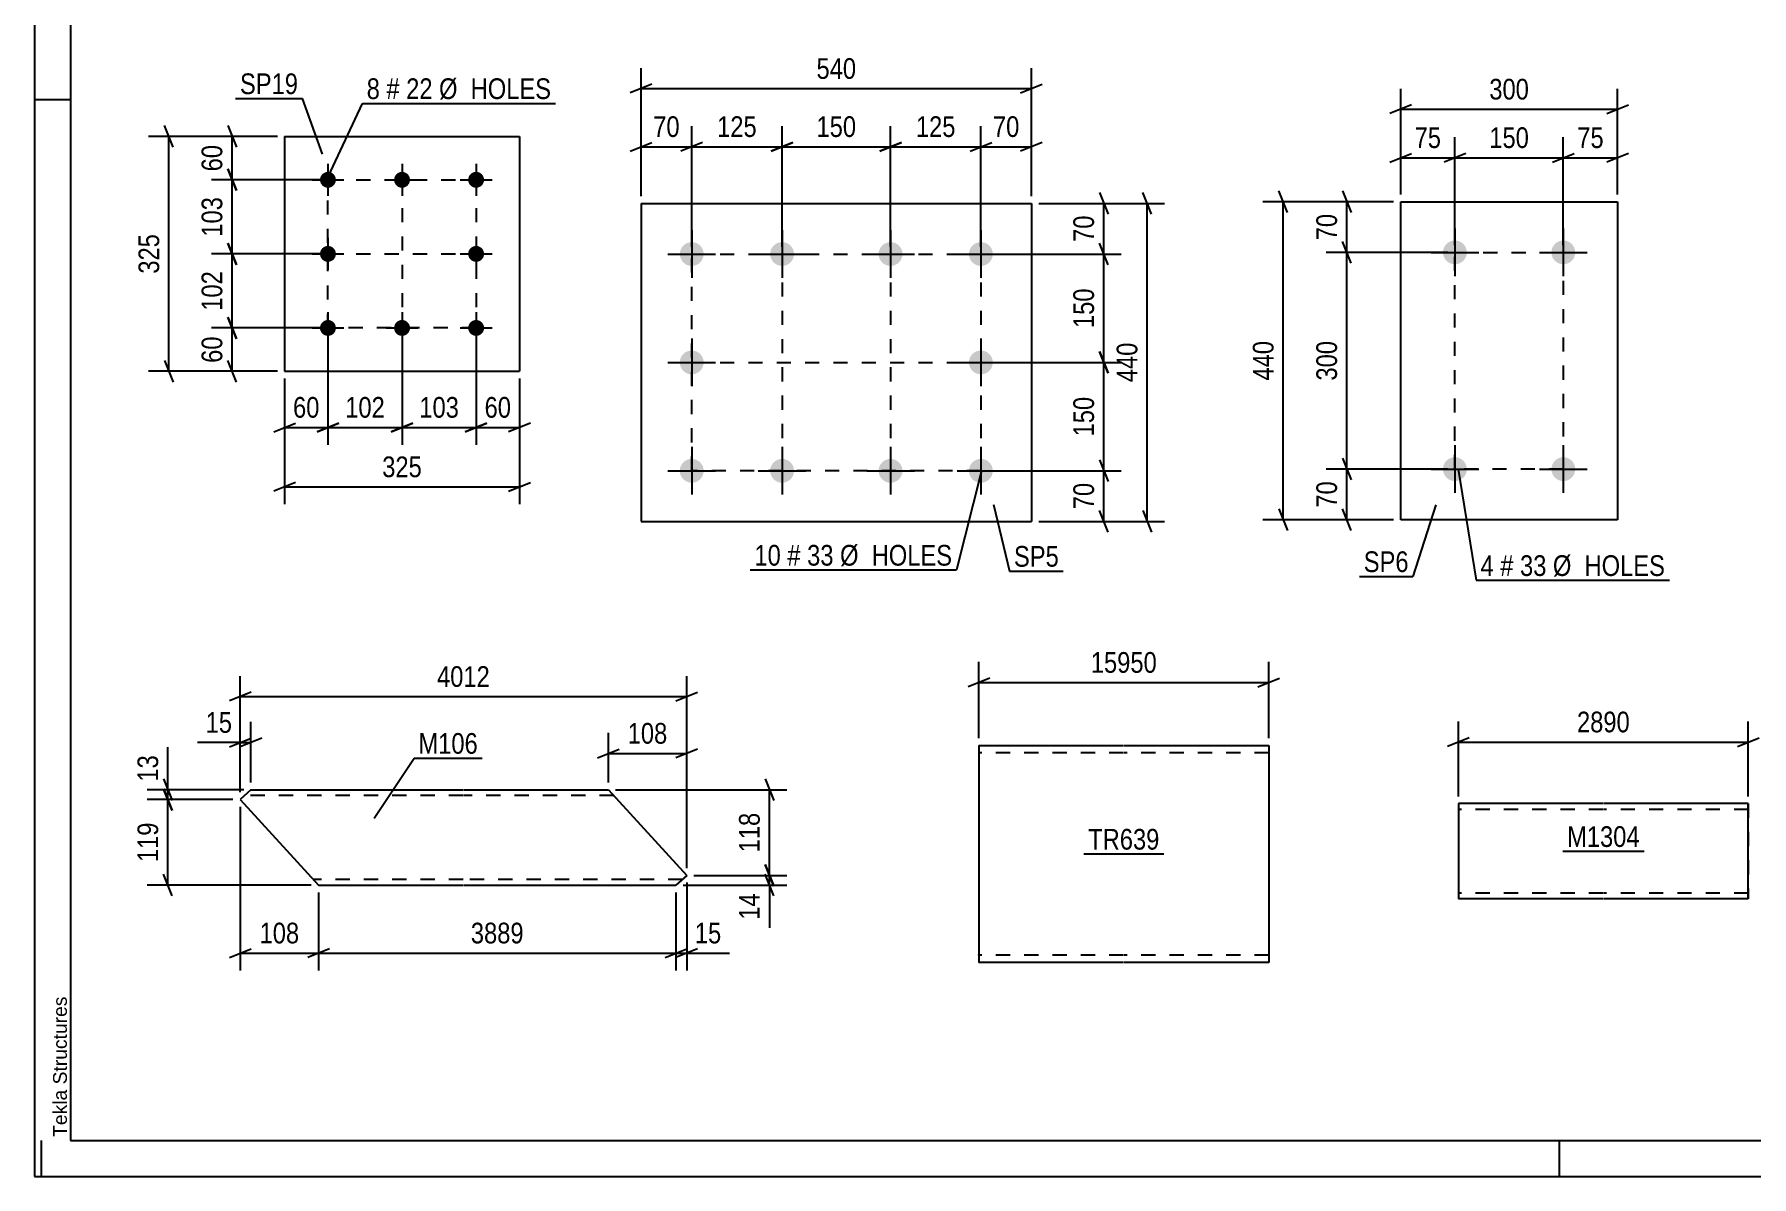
# Model space of a CAD drawing. Header units: millimetres. Extents: x 0 to 841, y 0 to 594.
# Drawn here: x 0 to 237.6, y 0 to 158.1 of the extents above; entities that cross this region are included whole.
import ezdxf

# ---------------------------------------------------------------- set-up
doc = ezdxf.new("R2010")
doc.units = ezdxf.units.MM
doc.linetypes.add('DXK_LINE_DOT2', pattern=[3.9198, 1.9599, -1.9599])
doc.styles.add('Arial', font='ARIAL.TTF', dxfattribs={"height": 0.2})
doc.styles.add('Arial Narrow', font='ARIALN.TTF', dxfattribs={"height": 0.2})

# ---------------------------------------------------------------- blocks, each defined once
blk = doc.blocks.new('Unknown-761549663-1133')
at = {"color": 5, "linetype": 'Continuous'}
for p, q in [((0, 594), (0, 0)), ((5, 589), (5, 5)), ((5, 149), (0, 149)), ((1, 0), (1, 5)), ((5, 5), (836, 5)), ((211, 0), (211, 5)), ((0, 0), (841, 0))]:
    blk.add_line(p, q, dxfattribs=at)
at = {"color": 174, "linetype": 'Continuous', "style": 'Arial'}
blk.add_text('Tekla Structures', height=1.9102, rotation=90, dxfattribs=at).set_placement((4.5, 5.5))
blk = doc.blocks.new('Part-761549663-10653 - 10652')
at = {"color": 2, "linetype": 'Continuous'}
for p, q in [((29.96, 53.54), (28.48, 52.19)), ((29.96, 53.54), (59.32, 53.54)), ((59.42, 53.54), (79.42, 53.54)), ((79.42, 53.54), (90.25, 41.69)), ((28.48, 52.19), (39.32, 40.34)), ((90.25, 41.69), (88.77, 40.34)), ((39.32, 40.34), (59.32, 40.34)), ((59.42, 40.34), (88.77, 40.34))]:
    blk.add_line(p, q, dxfattribs=at)
at = {"color": 7, "linetype": 'DXK_LINE_DOT2'}
for p, q in [((59.32, 52.74), (29.08, 52.74)), ((80.15, 52.74), (59.42, 52.74)), ((59.32, 41.14), (38.58, 41.14)), ((89.65, 41.14), (59.42, 41.14))]:
    blk.add_line(p, q, dxfattribs=at)
blk = doc.blocks.new('Part-761549663-10666 - 10665')
at = {"color": 2, "linetype": 'Continuous'}
for p, q in [((197.02, 51.63), (197.02, 38.43)), ((217.02, 51.63), (197.02, 51.63)), ((237.12, 51.63), (217.12, 51.63)), ((237.12, 38.43), (237.12, 51.63)), ((217.02, 38.43), (197.02, 38.43)), ((237.12, 38.43), (217.12, 38.43))]:
    blk.add_line(p, q, dxfattribs=at)
at = {"color": 7, "linetype": 'DXK_LINE_DOT2'}
for p, q in [((217.02, 50.83), (197.02, 50.83)), ((237.12, 50.83), (217.12, 50.83)), ((237.12, 51.63), (237.12, 51.63)), ((237.12, 51.63), (237.12, 38.43)), ((217.02, 39.23), (197.02, 39.23)), ((197.02, 38.55), (197.02, 38.43)), ((237.12, 39.23), (217.12, 39.23)), ((237.12, 38.43), (237.12, 38.43))]:
    blk.add_line(p, q, dxfattribs=at)
blk = doc.blocks.new('Part-761549663-10715 - 10714')
at = {"color": 2, "linetype": 'Continuous'}
for p, q in [((34.62, 143.95), (34.62, 111.45)), ((34.62, 143.95), (67.12, 143.95)), ((67.12, 143.95), (67.12, 111.45)), ((34.62, 111.45), (67.12, 111.45))]:
    blk.add_line(p, q, dxfattribs=at)
blk = doc.blocks.new('Bolt-761549663-10716 - 10714')
at = {"linetype": 'Continuous'}
for points in [[(40.62, 139.05, -1), (40.62, 136.85, -1)], [(50.87, 139.05, -1), (50.87, 136.85, -1)], [(61.12, 139.05, -1), (61.12, 136.85, -1)], [(40.62, 128.8, -1), (40.62, 126.6, -1)], [(61.12, 128.8, -1), (61.12, 126.6, -1)], [(40.62, 118.55, -1), (40.62, 116.35, -1)], [(50.87, 118.55, -1), (50.87, 116.35, -1)], [(61.12, 118.55, -1), (61.12, 116.35, -1)]]:
    blk.add_hatch(color=1, dxfattribs=at).paths.add_polyline_path(points)
at = {"color": 1, "linetype": 'Continuous'}
for p, q in [((38.42, 137.95), (42.82, 137.95)), ((40.62, 140.15), (40.62, 135.75)), ((48.67, 137.95), (53.07, 137.95)), ((50.87, 140.15), (50.87, 135.75)), ((58.92, 137.95), (63.32, 137.95)), ((61.12, 140.15), (61.12, 135.75)), ((40.62, 129.9), (40.62, 125.5)), ((61.12, 129.9), (61.12, 125.5)), ((38.42, 127.7), (42.82, 127.7)), ((58.92, 127.7), (63.32, 127.7)), ((40.62, 119.65), (40.62, 115.25)), ((50.87, 119.65), (50.87, 115.25)), ((61.12, 119.65), (61.12, 115.25)), ((38.42, 117.45), (42.82, 117.45)), ((48.67, 117.45), (53.07, 117.45)), ((58.92, 117.45), (63.32, 117.45))]:
    blk.add_line(p, q, dxfattribs=at)
blk = doc.blocks.new('Part-761549663-10741 - 10740')
at = {"color": 2, "linetype": 'Continuous'}
for p, q in [((189.03, 90.91), (189.03, 134.91)), ((189.03, 134.91), (219.03, 134.91)), ((219.03, 134.91), (219.03, 90.91)), ((219.03, 90.91), (189.03, 90.91))]:
    blk.add_line(p, q, dxfattribs=at)
blk = doc.blocks.new('Bolt-761549663-10742 - 10740')
at = {"linetype": 'Continuous'}
for points in [[(196.53, 129.56, -1), (196.53, 126.26, -1)], [(211.53, 129.56, -1), (211.53, 126.26, -1)], [(196.53, 99.56, -1), (196.53, 96.26, -1)], [(211.53, 99.56, -1), (211.53, 96.26, -1)]]:
    blk.add_hatch(color=1, dxfattribs=at).paths.add_polyline_path(points)
at = {"color": 1, "linetype": 'Continuous'}
for p, q in [((196.53, 131.21), (196.53, 124.61)), ((211.53, 131.21), (211.53, 124.61)), ((193.23, 127.91), (199.83, 127.91)), ((208.23, 127.91), (214.83, 127.91)), ((196.53, 101.21), (196.53, 94.61)), ((211.53, 101.21), (211.53, 94.61)), ((193.23, 97.91), (199.83, 97.91)), ((208.23, 97.91), (214.83, 97.91))]:
    blk.add_line(p, q, dxfattribs=at)
blk = doc.blocks.new('Part-761549663-10750 - 10749')
at = {"color": 2, "linetype": 'Continuous'}
for p, q in [((83.95, 134.68), (83.95, 90.68)), ((83.95, 134.68), (137.95, 134.68)), ((137.95, 134.68), (137.95, 90.68)), ((83.95, 90.68), (137.95, 90.68))]:
    blk.add_line(p, q, dxfattribs=at)
blk = doc.blocks.new('Bolt-761549663-10751 - 10749')
at = {"linetype": 'Continuous'}
for points in [[(90.95, 129.33, -1), (90.95, 126.03, -1)], [(103.45, 129.33, -1), (103.45, 126.03, -1)], [(118.45, 129.33, -1), (118.45, 126.03, -1)], [(130.95, 129.33, -1), (130.95, 126.03, -1)], [(90.95, 114.33, -1), (90.95, 111.03, -1)], [(130.95, 114.33, -1), (130.95, 111.03, -1)], [(90.95, 99.33, -1), (90.95, 96.03, -1)], [(103.45, 99.33, -1), (103.45, 96.03, -1)], [(118.45, 99.33, -1), (118.45, 96.03, -1)], [(130.95, 99.33, -1), (130.95, 96.03, -1)]]:
    blk.add_hatch(color=1, dxfattribs=at).paths.add_polyline_path(points)
at = {"color": 1, "linetype": 'Continuous'}
for p, q in [((90.95, 130.98), (90.95, 124.38)), ((103.45, 130.98), (103.45, 124.38)), ((118.45, 130.98), (118.45, 124.38)), ((130.95, 130.98), (130.95, 124.38)), ((87.65, 127.68), (94.25, 127.68)), ((100.15, 127.68), (106.75, 127.68)), ((115.15, 127.68), (121.75, 127.68)), ((127.65, 127.68), (134.25, 127.68)), ((90.95, 115.98), (90.95, 109.38)), ((130.95, 115.98), (130.95, 109.38)), ((87.65, 112.68), (94.25, 112.68)), ((127.65, 112.68), (134.25, 112.68)), ((90.95, 100.98), (90.95, 94.38)), ((103.45, 100.98), (103.45, 94.38)), ((118.45, 100.98), (118.45, 94.38)), ((130.95, 100.98), (130.95, 94.38)), ((87.65, 97.68), (94.25, 97.68)), ((100.15, 97.68), (106.75, 97.68)), ((115.15, 97.68), (121.75, 97.68)), ((127.65, 97.68), (134.25, 97.68))]:
    blk.add_line(p, q, dxfattribs=at)
blk = doc.blocks.new('Part-761549663-10797 - 10796')
at = {"color": 2, "linetype": 'Continuous'}
for p, q in [((130.68, 59.66), (130.68, 29.66)), ((130.68, 59.66), (150.68, 59.66)), ((150.78, 59.66), (170.78, 59.66)), ((170.78, 59.66), (170.78, 29.66)), ((150.68, 29.66), (130.68, 29.66)), ((170.78, 29.66), (150.78, 29.66))]:
    blk.add_line(p, q, dxfattribs=at)
at = {"color": 7, "linetype": 'DXK_LINE_DOT2'}
for p, q in [((150.68, 58.66), (130.68, 58.66)), ((170.78, 58.66), (150.78, 58.66)), ((130.68, 30.66), (130.68, 30.74)), ((150.68, 30.66), (130.68, 30.66)), ((170.78, 30.66), (150.78, 30.66)), ((170.78, 30.66), (170.78, 30.74))]:
    blk.add_line(p, q, dxfattribs=at)
blk = doc.blocks.new('Rectangle-761549663-12352 - 10714')
at = {"color": 1, "linetype": 'DXK_LINE_DOT2'}
blk.add_lwpolyline([(40.62, 137.95), (61.12, 137.95), (61.12, 117.45), (40.62, 117.45), (40.62, 137.95)], close=True, dxfattribs=at)
blk = doc.blocks.new('Rectangle-761549663-12415 - 10740')
at = {"color": 1, "linetype": 'DXK_LINE_DOT2'}
blk.add_lwpolyline([(196.53, 127.91), (211.53, 127.91), (211.53, 97.91), (196.53, 97.91), (196.53, 127.91)], close=True, dxfattribs=at)
blk = doc.blocks.new('Rectangle-761549663-12380 - 10749')
at = {"color": 1, "linetype": 'DXK_LINE_DOT2'}
blk.add_lwpolyline([(90.95, 127.68), (130.95, 127.68), (130.95, 97.68), (90.95, 97.68), (90.95, 127.68)], close=True, dxfattribs=at)
blk = doc.blocks.new('Line-761549663-12362 - 10714')
at = {"color": 1, "linetype": 'DXK_LINE_DOT2'}
blk.add_line((50.87, 137.95), (50.87, 117.45), dxfattribs=at)
blk = doc.blocks.new('Line-761549663-12390 - 10749')
at = {"color": 1, "linetype": 'DXK_LINE_DOT2'}
blk.add_line((103.45, 127.68), (103.45, 97.68), dxfattribs=at)
blk = doc.blocks.new('Line-761549663-12369 - 10714')
at = {"color": 1, "linetype": 'DXK_LINE_DOT2'}
blk.add_line((40.62, 127.7), (61.12, 127.7), dxfattribs=at)
blk = doc.blocks.new('Line-761549663-12397 - 10749')
at = {"color": 1, "linetype": 'DXK_LINE_DOT2'}
blk.add_line((118.45, 127.68), (118.45, 97.68), dxfattribs=at)
blk = doc.blocks.new('Line-761549663-12404 - 10749')
at = {"color": 1, "linetype": 'DXK_LINE_DOT2'}
blk.add_line((90.95, 112.68), (130.95, 112.68), dxfattribs=at)
blk = doc.blocks.new('StraightDimension-761549663-12459 - 10652')
at = {"color": 7, "linetype": 'Continuous'}
for p, q in [((101.1, 55.04), (102.3, 52.04)), ((80.42, 53.54), (104.1, 53.54)), ((101.7, 41.69), (101.7, 53.54)), ((102.3, 40.19), (101.1, 43.19)), ((91.25, 41.69), (104.1, 41.69))]:
    blk.add_line(p, q, dxfattribs=at)
at = {"color": 0}
blk.add_wipeout([(100.95, 50.96), (96.75, 50.96), (96.75, 44.28), (100.95, 44.28)], dxfattribs=at)
at = {"color": 3, "style": 'Arial Narrow'}
blk.add_text('118', height=2.863, rotation=90.0002, dxfattribs=at).set_placement((100.35, 44.88))
blk = doc.blocks.new('StraightDimension-761549663-12427 - 10652')
at = {"color": 7, "linetype": 'Continuous'}
for p, q in [((17.88, 53.69), (19.08, 50.69)), ((27.48, 52.19), (15.63, 52.19)), ((18.48, 40.34), (18.48, 52.19)), ((19.08, 38.84), (17.88, 41.84)), ((38.32, 40.34), (15.63, 40.34))]:
    blk.add_line(p, q, dxfattribs=at)
at = {"color": 0}
blk.add_wipeout([(17.73, 49.61), (13.53, 49.61), (13.53, 42.93), (17.73, 42.93)], dxfattribs=at)
at = {"color": 3, "style": 'Arial Narrow'}
blk.add_text('119', height=2.863, rotation=90.0002, dxfattribs=at).set_placement((17.13, 43.53))
blk = doc.blocks.new('StraightDimension-761549663-17815 - 10652')
at = {"color": 7, "linetype": 'Continuous'}
for p, q in [((28.48, 51.19), (28.48, 28.53)), ((39.32, 39.34), (39.32, 28.53)), ((26.98, 30.33), (29.98, 31.53)), ((28.48, 30.93), (39.32, 30.93)), ((40.82, 31.53), (37.82, 30.33))]:
    blk.add_line(p, q, dxfattribs=at)
at = {"color": 0}
blk.add_wipeout([(37.24, 31.68), (37.24, 35.88), (30.56, 35.88), (30.56, 31.68)], dxfattribs=at)
at = {"color": 3, "style": 'Arial Narrow'}
blk.add_text('108', height=2.863, dxfattribs=at).set_placement((31.16, 32.28))
blk = doc.blocks.new('StraightDimension-761549663-10871 - 10652')
at = {"color": 7, "linetype": 'Continuous'}
for p, q in [((28.48, 53.19), (28.48, 69.28)), ((90.25, 42.69), (90.25, 69.28)), ((29.98, 67.03), (26.98, 65.83)), ((88.75, 65.83), (91.75, 67.03)), ((28.48, 66.43), (90.25, 66.43))]:
    blk.add_line(p, q, dxfattribs=at)
at = {"color": 0}
blk.add_wipeout([(63.62, 67.18), (63.62, 71.38), (55.11, 71.38), (55.11, 67.18)], dxfattribs=at)
at = {"color": 3, "style": 'Arial Narrow'}
blk.add_text('4012', height=2.863, dxfattribs=at).set_placement((55.71, 67.78))
blk = doc.blocks.new('StraightDimension-761549663-10847 - 10652')
at = {"color": 7, "linetype": 'Continuous'}
for p, q in [((79.42, 54.54), (79.42, 61.42)), ((90.25, 42.69), (90.25, 61.42)), ((77.92, 57.97), (80.92, 59.17)), ((79.42, 58.57), (90.25, 58.57)), ((91.75, 59.17), (88.75, 57.97))]:
    blk.add_line(p, q, dxfattribs=at)
at = {"color": 0}
blk.add_wipeout([(88.18, 59.32), (88.18, 63.52), (81.49, 63.52), (81.49, 59.32)], dxfattribs=at)
at = {"color": 3, "style": 'Arial Narrow'}
blk.add_text('108', height=2.863, dxfattribs=at).set_placement((82.09, 59.92))
blk = doc.blocks.new('StraightDimension-761549663-10851 - 10652')
at = {"color": 7, "linetype": 'Continuous'}
for p, q in [((28.48, 53.19), (28.48, 62.92)), ((29.96, 54.54), (29.96, 62.92)), ((26.98, 59.47), (29.98, 60.67)), ((31.46, 60.67), (28.46, 59.47)), ((28.48, 60.07), (29.96, 60.07))]:
    blk.add_line(p, q, dxfattribs=at)
at = {"color": 0}
blk.add_wipeout([(27.96, 60.82), (27.96, 65.02), (23.1, 65.02), (23.1, 60.82)], dxfattribs=at)
at = {"color": 7, "linetype": 'Continuous'}
blk.add_line((28.48, 60.07), (22.57, 60.07), dxfattribs=at)
blk.add_line((28.48, 60.07), (22.57, 60.07), dxfattribs=at)
at = {"color": 3, "style": 'Arial Narrow'}
blk.add_text('15', height=2.863, dxfattribs=at).set_placement((23.7, 61.42))
blk = doc.blocks.new('StraightDimension-761549663-12426 - 10652')
at = {"color": 7, "linetype": 'Continuous'}
for p, q in [((17.88, 55.04), (19.08, 52.04)), ((28.96, 53.54), (15.63, 53.54)), ((19.08, 50.69), (17.88, 53.69)), ((18.48, 52.19), (18.48, 53.54)), ((27.48, 52.19), (15.63, 52.19))]:
    blk.add_line(p, q, dxfattribs=at)
at = {"color": 0}
blk.add_wipeout([(17.73, 58.92), (13.53, 58.92), (13.53, 54.07), (17.73, 54.07)], dxfattribs=at)
at = {"color": 7, "linetype": 'Continuous'}
blk.add_line((18.48, 53.54), (18.48, 59.45), dxfattribs=at)
blk.add_line((18.48, 53.54), (18.48, 59.45), dxfattribs=at)
at = {"color": 3, "style": 'Arial Narrow'}
blk.add_text('13', height=2.863, rotation=90.0002, dxfattribs=at).set_placement((17.13, 54.67))
blk = doc.blocks.new('StraightDimension-761549663-12460 - 10652')
at = {"color": 7, "linetype": 'Continuous'}
for p, q in [((101.1, 43.19), (102.3, 40.19)), ((91.25, 41.69), (104.1, 41.69)), ((102.3, 38.84), (101.1, 41.84)), ((101.7, 40.34), (101.7, 41.69)), ((89.77, 40.34), (104.1, 40.34))]:
    blk.add_line(p, q, dxfattribs=at)
at = {"color": 0}
blk.add_wipeout([(100.95, 39.82), (96.75, 39.82), (96.75, 34.96), (100.95, 34.96)], dxfattribs=at)
at = {"color": 7, "linetype": 'Continuous'}
blk.add_line((101.7, 40.34), (101.7, 34.44), dxfattribs=at)
blk.add_line((101.7, 40.34), (101.7, 34.44), dxfattribs=at)
at = {"color": 3, "style": 'Arial Narrow'}
blk.add_text('14', height=2.863, rotation=90.0002, dxfattribs=at).set_placement((100.35, 35.56))
blk = doc.blocks.new('StraightDimension-761549663-17813 - 10652')
at = {"color": 7, "linetype": 'Continuous'}
for p, q in [((90.25, 40.69), (90.25, 28.53)), ((88.77, 39.34), (88.77, 28.53)), ((87.27, 30.33), (90.27, 31.53)), ((91.75, 31.53), (88.75, 30.33)), ((88.77, 30.93), (90.25, 30.93))]:
    blk.add_line(p, q, dxfattribs=at)
at = {"color": 0}
blk.add_wipeout([(95.63, 31.68), (95.63, 35.88), (90.78, 35.88), (90.78, 31.68)], dxfattribs=at)
at = {"color": 7, "linetype": 'Continuous'}
blk.add_line((90.25, 30.93), (96.16, 30.93), dxfattribs=at)
blk.add_line((90.25, 30.93), (96.16, 30.93), dxfattribs=at)
at = {"color": 3, "style": 'Arial Narrow'}
blk.add_text('15', height=2.863, dxfattribs=at).set_placement((91.38, 32.28))
blk = doc.blocks.new('StraightDimension-761549663-17814 - 10652')
at = {"color": 7, "linetype": 'Continuous'}
for p, q in [((39.32, 39.34), (39.32, 28.53)), ((88.77, 39.34), (88.77, 28.53)), ((40.82, 31.53), (37.82, 30.33)), ((39.32, 30.93), (88.77, 30.93)), ((87.27, 30.33), (90.27, 31.53))]:
    blk.add_line(p, q, dxfattribs=at)
at = {"color": 0}
blk.add_wipeout([(68.3, 31.68), (68.3, 35.88), (59.79, 35.88), (59.79, 31.68)], dxfattribs=at)
at = {"color": 3, "style": 'Arial Narrow'}
blk.add_text('3889', height=2.863, dxfattribs=at).set_placement((60.39, 32.28))
blk = doc.blocks.new('StraightDimension-761549663-10875 - 10665')
at = {"color": 7, "linetype": 'Continuous'}
for p, q in [((197.02, 52.63), (197.02, 62.99)), ((237.12, 52.63), (237.12, 62.99)), ((198.52, 60.74), (195.52, 59.54)), ((197.02, 60.14), (237.12, 60.14)), ((235.62, 59.54), (238.62, 60.74))]:
    blk.add_line(p, q, dxfattribs=at)
at = {"color": 0}
blk.add_wipeout([(221.33, 60.89), (221.33, 65.09), (212.82, 65.09), (212.82, 60.89)], dxfattribs=at)
at = {"color": 3, "style": 'Arial Narrow'}
blk.add_text('2890', height=2.863, dxfattribs=at).set_placement((213.42, 61.49))
blk = doc.blocks.new('StraightDimension-761549663-10911 - 10714')
at = {"color": 7, "linetype": 'Continuous'}
for p, q in [((26.75, 145.45), (27.95, 142.45)), ((33.62, 143.95), (24.5, 143.95)), ((27.35, 137.95), (27.35, 143.95)), ((39.62, 137.95), (24.5, 137.95)), ((27.95, 136.45), (26.75, 139.45))]:
    blk.add_line(p, q, dxfattribs=at)
at = {"color": 0}
blk.add_wipeout([(26.6, 143.38), (22.4, 143.38), (22.4, 138.52), (26.6, 138.52)], dxfattribs=at)
at = {"color": 3, "style": 'Arial Narrow'}
blk.add_text('60', height=2.863, rotation=90.0002, dxfattribs=at).set_placement((26, 139.12))
blk = doc.blocks.new('StraightDimension-761549663-10914 - 10714')
at = {"color": 7, "linetype": 'Continuous'}
for p, q in [((26.75, 118.95), (27.95, 115.95)), ((39.62, 117.45), (24.5, 117.45)), ((27.35, 111.45), (27.35, 117.45)), ((27.95, 109.95), (26.75, 112.95)), ((33.62, 111.45), (24.5, 111.45))]:
    blk.add_line(p, q, dxfattribs=at)
at = {"color": 0}
blk.add_wipeout([(26.6, 116.88), (22.4, 116.88), (22.4, 112.02), (26.6, 112.02)], dxfattribs=at)
at = {"color": 3, "style": 'Arial Narrow'}
blk.add_text('60', height=2.863, rotation=90.0002, dxfattribs=at).set_placement((26, 112.62))
blk = doc.blocks.new('StraightDimension-761549663-10927 - 10714')
at = {"color": 7, "linetype": 'Continuous'}
for p, q in [((19.22, 142.45), (18.02, 145.45)), ((33.62, 143.95), (15.77, 143.95)), ((18.62, 111.45), (18.62, 143.95)), ((18.02, 112.95), (19.22, 109.95)), ((33.62, 111.45), (15.77, 111.45))]:
    blk.add_line(p, q, dxfattribs=at)
at = {"color": 0}
blk.add_wipeout([(17.87, 131.04), (13.67, 131.04), (13.67, 124.36), (17.87, 124.36)], dxfattribs=at)
at = {"color": 3, "style": 'Arial Narrow'}
blk.add_text('325', height=2.863, rotation=90.0002, dxfattribs=at).set_placement((17.27, 124.96))
blk = doc.blocks.new('StraightDimension-761549663-10931 - 10714')
at = {"color": 7, "linetype": 'Continuous'}
for p, q in [((61.12, 116.45), (61.12, 101.28)), ((67.12, 110.45), (67.12, 101.28)), ((59.62, 103.08), (62.62, 104.28)), ((61.12, 103.68), (67.12, 103.68)), ((68.62, 104.28), (65.62, 103.08))]:
    blk.add_line(p, q, dxfattribs=at)
at = {"color": 0}
blk.add_wipeout([(66.55, 104.43), (66.55, 108.63), (61.69, 108.63), (61.69, 104.43)], dxfattribs=at)
at = {"color": 3, "style": 'Arial Narrow'}
blk.add_text('60', height=2.863, dxfattribs=at).set_placement((62.29, 105.03))
blk = doc.blocks.new('StraightDimension-761549663-10934 - 10714')
at = {"color": 7, "linetype": 'Continuous'}
for p, q in [((40.62, 116.45), (40.62, 101.28)), ((34.62, 110.45), (34.62, 101.28)), ((33.12, 103.08), (36.12, 104.28)), ((34.62, 103.68), (40.62, 103.68)), ((42.12, 104.28), (39.12, 103.08))]:
    blk.add_line(p, q, dxfattribs=at)
at = {"color": 0}
blk.add_wipeout([(40.05, 104.43), (40.05, 108.63), (35.19, 108.63), (35.19, 104.43)], dxfattribs=at)
at = {"color": 3, "style": 'Arial Narrow'}
blk.add_text('60', height=2.863, dxfattribs=at).set_placement((35.79, 105.03))
blk = doc.blocks.new('StraightDimension-761549663-10947 - 10714')
at = {"color": 7, "linetype": 'Continuous'}
for p, q in [((34.62, 110.45), (34.62, 93.05)), ((67.12, 110.45), (67.12, 93.05)), ((36.12, 96.05), (33.12, 94.85)), ((34.62, 95.45), (67.12, 95.45)), ((65.62, 94.85), (68.62, 96.05))]:
    blk.add_line(p, q, dxfattribs=at)
at = {"color": 0}
blk.add_wipeout([(54.22, 96.2), (54.22, 100.4), (47.53, 100.4), (47.53, 96.2)], dxfattribs=at)
at = {"color": 3, "style": 'Arial Narrow'}
blk.add_text('325', height=2.863, dxfattribs=at).set_placement((48.13, 96.8))
blk = doc.blocks.new('StraightDimension-761549663-19256 - 10714')
at = {"color": 7, "linetype": 'Continuous'}
for p, q in [((26.75, 129.2), (27.95, 126.2)), ((39.62, 127.7), (24.5, 127.7)), ((27.35, 117.45), (27.35, 127.7)), ((27.95, 115.95), (26.75, 118.95)), ((39.62, 117.45), (24.5, 117.45))]:
    blk.add_line(p, q, dxfattribs=at)
at = {"color": 0}
blk.add_wipeout([(26.6, 125.92), (22.4, 125.92), (22.4, 119.23), (26.6, 119.23)], dxfattribs=at)
at = {"color": 3, "style": 'Arial Narrow'}
blk.add_text('102', height=2.863, rotation=90.0002, dxfattribs=at).set_placement((26, 119.83))
blk = doc.blocks.new('StraightDimension-761549663-19258 - 10714')
at = {"color": 7, "linetype": 'Continuous'}
for p, q in [((39.62, 137.95), (24.5, 137.95)), ((26.75, 139.45), (27.95, 136.45)), ((27.35, 127.7), (27.35, 137.95)), ((27.95, 126.2), (26.75, 129.2)), ((39.62, 127.7), (24.5, 127.7))]:
    blk.add_line(p, q, dxfattribs=at)
at = {"color": 0}
blk.add_wipeout([(26.6, 136.17), (22.4, 136.17), (22.4, 129.48), (26.6, 129.48)], dxfattribs=at)
at = {"color": 3, "style": 'Arial Narrow'}
blk.add_text('103', height=2.863, rotation=90.0002, dxfattribs=at).set_placement((26, 130.08))
blk = doc.blocks.new('StraightDimension-761549663-19278 - 10714')
at = {"color": 7, "linetype": 'Continuous'}
for p, q in [((40.62, 116.45), (40.62, 101.28)), ((50.87, 116.45), (50.87, 101.28)), ((39.12, 103.08), (42.12, 104.28)), ((40.62, 103.68), (50.87, 103.68)), ((52.37, 104.28), (49.37, 103.08))]:
    blk.add_line(p, q, dxfattribs=at)
at = {"color": 0}
blk.add_wipeout([(49.09, 104.43), (49.09, 108.63), (42.41, 108.63), (42.41, 104.43)], dxfattribs=at)
at = {"color": 3, "style": 'Arial Narrow'}
blk.add_text('102', height=2.863, dxfattribs=at).set_placement((43.01, 105.03))
blk = doc.blocks.new('StraightDimension-761549663-19280 - 10714')
at = {"color": 7, "linetype": 'Continuous'}
for p, q in [((50.87, 116.45), (50.87, 101.28)), ((61.12, 116.45), (61.12, 101.28)), ((49.37, 103.08), (52.37, 104.28)), ((50.87, 103.68), (61.12, 103.68)), ((62.62, 104.28), (59.62, 103.08))]:
    blk.add_line(p, q, dxfattribs=at)
at = {"color": 0}
blk.add_wipeout([(59.34, 104.43), (59.34, 108.63), (52.66, 108.63), (52.66, 104.43)], dxfattribs=at)
at = {"color": 3, "style": 'Arial Narrow'}
blk.add_text('103', height=2.863, dxfattribs=at).set_placement((53.26, 105.03))
blk = doc.blocks.new('StraightDimension-761549663-10957 - 10740')
at = {"color": 7, "linetype": 'Continuous'}
for p, q in [((195.53, 97.91), (178.72, 97.91)), ((180.97, 99.41), (182.17, 96.41)), ((181.57, 90.91), (181.57, 97.91)), ((188.03, 90.91), (178.72, 90.91)), ((182.17, 89.41), (180.97, 92.41))]:
    blk.add_line(p, q, dxfattribs=at)
at = {"color": 0}
blk.add_wipeout([(180.82, 96.84), (176.62, 96.84), (176.62, 91.98), (180.82, 91.98)], dxfattribs=at)
at = {"color": 3, "style": 'Arial Narrow'}
blk.add_text('70', height=2.863, rotation=90.0002, dxfattribs=at).set_placement((180.22, 92.58))
blk = doc.blocks.new('StraightDimension-761549663-10956 - 10740')
at = {"color": 7, "linetype": 'Continuous'}
for p, q in [((182.17, 126.41), (180.97, 129.41)), ((195.53, 127.91), (178.72, 127.91)), ((181.57, 97.91), (181.57, 127.91)), ((195.53, 97.91), (178.72, 97.91)), ((180.97, 99.41), (182.17, 96.41))]:
    blk.add_line(p, q, dxfattribs=at)
at = {"color": 0}
blk.add_wipeout([(180.82, 116.25), (176.62, 116.25), (176.62, 109.57), (180.82, 109.57)], dxfattribs=at)
at = {"color": 3, "style": 'Arial Narrow'}
blk.add_text('300', height=2.863, rotation=90.0002, dxfattribs=at).set_placement((180.22, 110.17))
blk = doc.blocks.new('StraightDimension-761549663-10955 - 10740')
at = {"color": 7, "linetype": 'Continuous'}
for p, q in [((180.97, 136.41), (182.17, 133.41)), ((188.03, 134.91), (178.72, 134.91)), ((181.57, 127.91), (181.57, 134.91)), ((182.17, 126.41), (180.97, 129.41)), ((195.53, 127.91), (178.72, 127.91))]:
    blk.add_line(p, q, dxfattribs=at)
at = {"color": 0}
blk.add_wipeout([(180.82, 133.84), (176.62, 133.84), (176.62, 128.98), (180.82, 128.98)], dxfattribs=at)
at = {"color": 3, "style": 'Arial Narrow'}
blk.add_text('70', height=2.863, rotation=90.0002, dxfattribs=at).set_placement((180.22, 129.58))
blk = doc.blocks.new('StraightDimension-761549663-10967 - 10740')
at = {"color": 7, "linetype": 'Continuous'}
for p, q in [((173.39, 133.41), (172.19, 136.41)), ((188.03, 134.91), (169.94, 134.91)), ((172.79, 90.91), (172.79, 134.91)), ((188.03, 90.91), (169.94, 90.91)), ((172.19, 92.41), (173.39, 89.41))]:
    blk.add_line(p, q, dxfattribs=at)
at = {"color": 0}
blk.add_wipeout([(172.04, 116.25), (167.84, 116.25), (167.84, 109.57), (172.04, 109.57)], dxfattribs=at)
at = {"color": 3, "style": 'Arial Narrow'}
blk.add_text('440', height=2.863, rotation=90.0002, dxfattribs=at).set_placement((171.44, 110.17))
blk = doc.blocks.new('StraightDimension-761549663-10971 - 10740')
at = {"color": 7, "linetype": 'Continuous'}
for p, q in [((211.53, 128.91), (211.53, 143.85)), ((219.03, 135.91), (219.03, 143.85)), ((210.03, 140.4), (213.03, 141.6)), ((211.53, 141), (219.03, 141)), ((220.53, 141.6), (217.53, 140.4))]:
    blk.add_line(p, q, dxfattribs=at)
at = {"color": 0}
blk.add_wipeout([(217.71, 141.75), (217.71, 145.95), (212.86, 145.95), (212.86, 141.75)], dxfattribs=at)
at = {"color": 3, "style": 'Arial Narrow'}
blk.add_text('75', height=2.863, dxfattribs=at).set_placement((213.46, 142.35))
blk = doc.blocks.new('StraightDimension-761549663-10972 - 10740')
at = {"color": 7, "linetype": 'Continuous'}
for p, q in [((196.53, 128.91), (196.53, 143.85)), ((211.53, 128.91), (211.53, 143.85)), ((198.03, 141.6), (195.03, 140.4)), ((196.53, 141), (211.53, 141)), ((210.03, 140.4), (213.03, 141.6))]:
    blk.add_line(p, q, dxfattribs=at)
at = {"color": 0}
blk.add_wipeout([(207.38, 141.75), (207.38, 145.95), (200.69, 145.95), (200.69, 141.75)], dxfattribs=at)
at = {"color": 3, "style": 'Arial Narrow'}
blk.add_text('150', height=2.863, dxfattribs=at).set_placement((201.29, 142.35))
blk = doc.blocks.new('StraightDimension-761549663-10973 - 10740')
at = {"color": 7, "linetype": 'Continuous'}
for p, q in [((189.03, 135.91), (189.03, 143.85)), ((196.53, 128.91), (196.53, 143.85)), ((187.53, 140.4), (190.53, 141.6)), ((189.03, 141), (196.53, 141)), ((198.03, 141.6), (195.03, 140.4))]:
    blk.add_line(p, q, dxfattribs=at)
at = {"color": 0}
blk.add_wipeout([(195.21, 141.75), (195.21, 145.95), (190.36, 145.95), (190.36, 141.75)], dxfattribs=at)
at = {"color": 3, "style": 'Arial Narrow'}
blk.add_text('75', height=2.863, dxfattribs=at).set_placement((190.96, 142.35))
blk = doc.blocks.new('StraightDimension-761549663-10983 - 10740')
at = {"color": 7, "linetype": 'Continuous'}
for p, q in [((189.03, 135.91), (189.03, 150.56)), ((219.03, 135.91), (219.03, 150.56)), ((190.53, 148.31), (187.53, 147.11)), ((189.03, 147.71), (219.03, 147.71)), ((217.53, 147.11), (220.53, 148.31))]:
    blk.add_line(p, q, dxfattribs=at)
at = {"color": 0}
blk.add_wipeout([(207.38, 148.46), (207.38, 152.66), (200.69, 152.66), (200.69, 148.46)], dxfattribs=at)
at = {"color": 3, "style": 'Arial Narrow'}
blk.add_text('300', height=2.863, dxfattribs=at).set_placement((201.29, 149.06))
blk = doc.blocks.new('StraightDimension-761549663-19465 - 10749')
at = {"color": 7, "linetype": 'Continuous'}
for p, q in [((118.45, 128.68), (118.45, 145.38)), ((130.95, 128.68), (130.95, 145.38)), ((119.95, 143.13), (116.95, 141.93)), ((129.45, 141.93), (132.45, 143.13)), ((118.45, 142.53), (130.95, 142.53))]:
    blk.add_line(p, q, dxfattribs=at)
at = {"color": 0}
blk.add_wipeout([(128.04, 143.28), (128.04, 147.48), (121.36, 147.48), (121.36, 143.28)], dxfattribs=at)
at = {"color": 3, "style": 'Arial Narrow'}
blk.add_text('125', height=2.863, dxfattribs=at).set_placement((121.96, 143.88))
blk = doc.blocks.new('StraightDimension-761549663-11027 - 10749')
at = {"color": 7, "linetype": 'Continuous'}
for p, q in [((83.95, 135.68), (83.95, 153.42)), ((137.95, 135.68), (137.95, 153.42)), ((85.45, 151.17), (82.45, 149.97)), ((83.95, 150.57), (137.95, 150.57)), ((136.45, 149.97), (139.45, 151.17))]:
    blk.add_line(p, q, dxfattribs=at)
at = {"color": 0}
blk.add_wipeout([(114.29, 151.32), (114.29, 155.52), (107.61, 155.52), (107.61, 151.32)], dxfattribs=at)
at = {"color": 3, "style": 'Arial Narrow'}
blk.add_text('540', height=2.863, dxfattribs=at).set_placement((108.21, 151.92))
blk = doc.blocks.new('StraightDimension-761549663-10987 - 10749')
at = {"color": 7, "linetype": 'Continuous'}
for p, q in [((147.35, 136.18), (148.55, 133.18)), ((138.95, 134.68), (150.35, 134.68)), ((147.95, 127.68), (147.95, 134.68)), ((148.55, 126.18), (147.35, 129.18)), ((131.95, 127.68), (150.35, 127.68))]:
    blk.add_line(p, q, dxfattribs=at)
at = {"color": 0}
blk.add_wipeout([(147.2, 133.61), (143, 133.61), (143, 128.76), (147.2, 128.76)], dxfattribs=at)
at = {"color": 3, "style": 'Arial Narrow'}
blk.add_text('70', height=2.863, rotation=90.0002, dxfattribs=at).set_placement((146.6, 129.36))
blk = doc.blocks.new('StraightDimension-761549663-10990 - 10749')
at = {"color": 7, "linetype": 'Continuous'}
for p, q in [((131.95, 97.68), (150.35, 97.68)), ((147.35, 99.18), (148.55, 96.18)), ((147.95, 90.68), (147.95, 97.68)), ((138.95, 90.68), (150.35, 90.68)), ((148.55, 89.18), (147.35, 92.18))]:
    blk.add_line(p, q, dxfattribs=at)
at = {"color": 0}
blk.add_wipeout([(147.2, 96.61), (143, 96.61), (143, 91.76), (147.2, 91.76)], dxfattribs=at)
at = {"color": 3, "style": 'Arial Narrow'}
blk.add_text('70', height=2.863, rotation=90.0002, dxfattribs=at).set_placement((146.6, 92.36))
blk = doc.blocks.new('StraightDimension-761549663-11003 - 10749')
at = {"color": 7, "linetype": 'Continuous'}
for p, q in [((154.55, 133.18), (153.35, 136.18)), ((138.95, 134.68), (156.35, 134.68)), ((153.95, 90.68), (153.95, 134.68)), ((138.95, 90.68), (156.35, 90.68)), ((153.35, 92.18), (154.55, 89.18))]:
    blk.add_line(p, q, dxfattribs=at)
at = {"color": 0}
blk.add_wipeout([(153.2, 116.03), (149, 116.03), (149, 109.34), (153.2, 109.34)], dxfattribs=at)
at = {"color": 3, "style": 'Arial Narrow'}
blk.add_text('440', height=2.863, rotation=90.0002, dxfattribs=at).set_placement((152.6, 109.94))
blk = doc.blocks.new('StraightDimension-761549663-11007 - 10749')
at = {"color": 7, "linetype": 'Continuous'}
for p, q in [((130.95, 128.68), (130.95, 145.38)), ((137.95, 135.68), (137.95, 145.38)), ((129.45, 141.93), (132.45, 143.13)), ((139.45, 143.13), (136.45, 141.93)), ((130.95, 142.53), (137.95, 142.53))]:
    blk.add_line(p, q, dxfattribs=at)
at = {"color": 0}
blk.add_wipeout([(136.88, 143.28), (136.88, 147.48), (132.02, 147.48), (132.02, 143.28)], dxfattribs=at)
at = {"color": 3, "style": 'Arial Narrow'}
blk.add_text('70', height=2.863, dxfattribs=at).set_placement((132.62, 143.88))
blk = doc.blocks.new('StraightDimension-761549663-11011 - 10749')
at = {"color": 7, "linetype": 'Continuous'}
for p, q in [((83.95, 135.68), (83.95, 145.38)), ((90.95, 128.68), (90.95, 145.38)), ((82.45, 141.93), (85.45, 143.13)), ((92.45, 143.13), (89.45, 141.93)), ((83.95, 142.53), (90.95, 142.53))]:
    blk.add_line(p, q, dxfattribs=at)
at = {"color": 0}
blk.add_wipeout([(89.88, 143.28), (89.88, 147.48), (85.02, 147.48), (85.02, 143.28)], dxfattribs=at)
at = {"color": 3, "style": 'Arial Narrow'}
blk.add_text('70', height=2.863, dxfattribs=at).set_placement((85.62, 143.88))
blk = doc.blocks.new('StraightDimension-761549663-19439 - 10749')
at = {"color": 7, "linetype": 'Continuous'}
for p, q in [((148.55, 111.18), (147.35, 114.18)), ((131.95, 112.68), (150.35, 112.68)), ((147.95, 97.68), (147.95, 112.68)), ((131.95, 97.68), (150.35, 97.68)), ((147.35, 99.18), (148.55, 96.18))]:
    blk.add_line(p, q, dxfattribs=at)
at = {"color": 0}
blk.add_wipeout([(147.2, 108.53), (143, 108.53), (143, 101.84), (147.2, 101.84)], dxfattribs=at)
at = {"color": 3, "style": 'Arial Narrow'}
blk.add_text('150', height=2.863, rotation=90.0002, dxfattribs=at).set_placement((146.6, 102.44))
blk = doc.blocks.new('StraightDimension-761549663-19441 - 10749')
at = {"color": 7, "linetype": 'Continuous'}
for p, q in [((148.55, 126.18), (147.35, 129.18)), ((131.95, 127.68), (150.35, 127.68)), ((147.95, 112.68), (147.95, 127.68)), ((147.35, 114.18), (148.55, 111.18)), ((131.95, 112.68), (150.35, 112.68))]:
    blk.add_line(p, q, dxfattribs=at)
at = {"color": 0}
blk.add_wipeout([(147.2, 123.53), (143, 123.53), (143, 116.84), (147.2, 116.84)], dxfattribs=at)
at = {"color": 3, "style": 'Arial Narrow'}
blk.add_text('150', height=2.863, rotation=90.0002, dxfattribs=at).set_placement((146.6, 117.44))
blk = doc.blocks.new('StraightDimension-761549663-19461 - 10749')
at = {"color": 7, "linetype": 'Continuous'}
for p, q in [((90.95, 128.68), (90.95, 145.38)), ((103.45, 128.68), (103.45, 145.38)), ((92.45, 143.13), (89.45, 141.93)), ((101.95, 141.93), (104.95, 143.13)), ((90.95, 142.53), (103.45, 142.53))]:
    blk.add_line(p, q, dxfattribs=at)
at = {"color": 0}
blk.add_wipeout([(100.54, 143.28), (100.54, 147.48), (93.86, 147.48), (93.86, 143.28)], dxfattribs=at)
at = {"color": 3, "style": 'Arial Narrow'}
blk.add_text('125', height=2.863, dxfattribs=at).set_placement((94.46, 143.88))
blk = doc.blocks.new('StraightDimension-761549663-19463 - 10749')
at = {"color": 7, "linetype": 'Continuous'}
for p, q in [((103.45, 128.68), (103.45, 145.38)), ((118.45, 128.68), (118.45, 145.38)), ((104.95, 143.13), (101.95, 141.93)), ((116.95, 141.93), (119.95, 143.13)), ((103.45, 142.53), (118.45, 142.53))]:
    blk.add_line(p, q, dxfattribs=at)
at = {"color": 0}
blk.add_wipeout([(114.29, 143.28), (114.29, 147.48), (107.61, 147.48), (107.61, 143.28)], dxfattribs=at)
at = {"color": 3, "style": 'Arial Narrow'}
blk.add_text('150', height=2.863, dxfattribs=at).set_placement((108.21, 143.88))
blk = doc.blocks.new('StraightDimension-761549663-11047 - 10796')
at = {"color": 7, "linetype": 'Continuous'}
for p, q in [((132.18, 68.98), (129.18, 67.78)), ((130.68, 60.66), (130.68, 71.23)), ((169.28, 67.78), (172.28, 68.98)), ((170.78, 60.66), (170.78, 71.23)), ((130.68, 68.38), (170.78, 68.38))]:
    blk.add_line(p, q, dxfattribs=at)
at = {"color": 0}
blk.add_wipeout([(155.9, 69.13), (155.9, 73.33), (145.56, 73.33), (145.56, 69.13)], dxfattribs=at)
at = {"color": 3, "style": 'Arial Narrow'}
blk.add_text('15950', height=2.863, dxfattribs=at).set_placement((146.16, 69.73))
blk = doc.blocks.new('Mark-761549663-11053 - 10652')
at = {"color": 0}
blk.add_wipeout([(61.36, 58.52), (61.36, 61.52), (53.14, 61.52), (53.14, 58.52)], dxfattribs=at)
blk.add_wipeout([(61.36, 58.52), (61.36, 61.52), (53.14, 61.52), (53.14, 58.52)], dxfattribs=at)
at = {"color": 30, "linetype": 'Continuous'}
for p, q in [((47.01, 49.62), (52.54, 57.92)), ((52.54, 57.92), (61.96, 57.92))]:
    blk.add_line(p, q, dxfattribs=at)
at = {"color": 3, "style": 'Arial Narrow'}
blk.add_text('M106', height=2.863, dxfattribs=at).set_placement((53.14, 58.52))
blk = doc.blocks.new('Mark-761549663-11056 - 10665')
at = {"color": 0}
blk.add_wipeout([(222.1, 45.63), (222.1, 48.63), (212.05, 48.63), (212.05, 45.63)], dxfattribs=at)
blk.add_wipeout([(222.1, 45.63), (222.1, 48.63), (212.05, 48.63), (212.05, 45.63)], dxfattribs=at)
at = {"color": 30, "linetype": 'Continuous'}
blk.add_line((211.45, 45.03), (222.7, 45.03), dxfattribs=at)
at = {"color": 3, "style": 'Arial Narrow'}
blk.add_text('M1304', height=2.863, dxfattribs=at).set_placement((212.05, 45.63))
blk = doc.blocks.new('Mark-761549663-11074 - 10714')
at = {"color": 0}
blk.add_wipeout([(47.81, 149.13), (47.81, 152.13), (45.98, 152.13), (45.98, 149.13)], dxfattribs=at)
blk.add_wipeout([(47.81, 149.13), (47.81, 152.13), (45.98, 152.13), (45.98, 149.13)], dxfattribs=at)
at = {"color": 7, "linetype": 'Continuous'}
blk.add_line((40.34, 137.68), (45.38, 148.53), dxfattribs=at)
at = {"color": 0}
blk.add_wipeout([(50.54, 149.13), (50.54, 152.13), (48.71, 152.13), (48.71, 149.13)], dxfattribs=at)
blk.add_wipeout([(50.54, 149.13), (50.54, 152.13), (48.71, 152.13), (48.71, 149.13)], dxfattribs=at)
at = {"color": 3, "style": 'Arial Narrow'}
blk.add_text('8', height=2.86, dxfattribs=at).set_placement((45.98, 149.13))
at = {"color": 0}
blk.add_wipeout([(55.09, 149.13), (55.09, 152.13), (51.44, 152.13), (51.44, 149.13)], dxfattribs=at)
blk.add_wipeout([(55.09, 149.13), (55.09, 152.13), (51.44, 152.13), (51.44, 149.13)], dxfattribs=at)
at = {"color": 3, "style": 'Arial Narrow'}
blk.add_text('#', height=2.86, dxfattribs=at).set_placement((48.71, 149.13))
at = {"color": 0}
blk.add_wipeout([(71.52, 149.13), (71.52, 152.13), (55.99, 152.13), (55.99, 149.13)], dxfattribs=at)
blk.add_wipeout([(71.52, 149.13), (71.52, 152.13), (55.99, 152.13), (55.99, 149.13)], dxfattribs=at)
at = {"color": 7, "linetype": 'Continuous'}
blk.add_line((45.38, 148.53), (72.12, 148.53), dxfattribs=at)
at = {"color": 3, "style": 'Arial Narrow'}
for s, p in [('Ø  HOLES', (55.99, 149.13)), ('22', (51.44, 149.13))]:
    blk.add_text(s, height=2.863, dxfattribs=at).set_placement(p)
blk = doc.blocks.new('Mark-761549663-11071 - 10714')
at = {"color": 0}
blk.add_wipeout([(36.49, 149.81), (36.49, 152.81), (28.45, 152.81), (28.45, 149.81)], dxfattribs=at)
blk.add_wipeout([(36.49, 149.81), (36.49, 152.81), (28.45, 152.81), (28.45, 149.81)], dxfattribs=at)
at = {"color": 30, "linetype": 'Continuous'}
for p in [(27.85, 149.21), (39.88, 141.51)]:
    blk.add_line(p, (37.09, 149.21), dxfattribs=at)
at = {"color": 3, "style": 'Arial Narrow'}
blk.add_text('SP19', height=2.863, dxfattribs=at).set_placement((28.45, 149.81))
blk = doc.blocks.new('Mark-761549663-11078 - 10740')
at = {"color": 0}
blk.add_wipeout([(190.13, 83.67), (190.13, 86.67), (183.92, 86.67), (183.92, 83.67)], dxfattribs=at)
blk.add_wipeout([(190.13, 83.67), (190.13, 86.67), (183.92, 86.67), (183.92, 83.67)], dxfattribs=at)
at = {"color": 30, "linetype": 'Continuous'}
for p in [(193.88, 92.97), (183.32, 83.07)]:
    blk.add_line(p, (190.73, 83.07), dxfattribs=at)
at = {"color": 3, "style": 'Arial Narrow'}
blk.add_text('SP6', height=2.863, dxfattribs=at).set_placement((183.92, 83.67))
blk = doc.blocks.new('Mark-761549663-11081 - 10740')
at = {"color": 0}
blk.add_wipeout([(201.91, 83.13), (201.91, 86.13), (200.08, 86.13), (200.08, 83.13)], dxfattribs=at)
blk.add_wipeout([(201.91, 83.13), (201.91, 86.13), (200.08, 86.13), (200.08, 83.13)], dxfattribs=at)
at = {"color": 7, "linetype": 'Continuous'}
blk.add_line((196.99, 97.9), (199.48, 82.53), dxfattribs=at)
at = {"color": 0}
blk.add_wipeout([(204.64, 83.13), (204.64, 86.13), (202.81, 86.13), (202.81, 83.13)], dxfattribs=at)
blk.add_wipeout([(204.64, 83.13), (204.64, 86.13), (202.81, 86.13), (202.81, 83.13)], dxfattribs=at)
at = {"color": 3, "style": 'Arial Narrow'}
blk.add_text('4', height=2.86, dxfattribs=at).set_placement((200.08, 83.13))
at = {"color": 0}
blk.add_wipeout([(209.19, 83.13), (209.19, 86.13), (205.54, 86.13), (205.54, 83.13)], dxfattribs=at)
blk.add_wipeout([(209.19, 83.13), (209.19, 86.13), (205.54, 86.13), (205.54, 83.13)], dxfattribs=at)
at = {"color": 3, "style": 'Arial Narrow'}
blk.add_text('#', height=2.86, dxfattribs=at).set_placement((202.81, 83.13))
at = {"color": 0}
blk.add_wipeout([(225.62, 83.13), (225.62, 86.13), (210.09, 86.13), (210.09, 83.13)], dxfattribs=at)
blk.add_wipeout([(225.62, 83.13), (225.62, 86.13), (210.09, 86.13), (210.09, 83.13)], dxfattribs=at)
at = {"color": 7, "linetype": 'Continuous'}
blk.add_line((199.48, 82.53), (226.22, 82.53), dxfattribs=at)
at = {"color": 3, "style": 'Arial Narrow'}
for s, p in [('33', (205.54, 83.13)), ('Ø  HOLES', (210.09, 83.13))]:
    blk.add_text(s, height=2.863, dxfattribs=at).set_placement(p)
blk = doc.blocks.new('Mark-761549663-11082 - 10749')
at = {"color": 0}
blk.add_wipeout([(141.74, 84.41), (141.74, 87.41), (135.53, 87.41), (135.53, 84.41)], dxfattribs=at)
blk.add_wipeout([(141.74, 84.41), (141.74, 87.41), (135.53, 87.41), (135.53, 84.41)], dxfattribs=at)
at = {"color": 30, "linetype": 'Continuous'}
for p, q in [((132.69, 93.04), (134.93, 83.81)), ((134.93, 83.81), (142.34, 83.81))]:
    blk.add_line(p, q, dxfattribs=at)
at = {"color": 3, "style": 'Arial Narrow'}
blk.add_text('SP5', height=2.863, dxfattribs=at).set_placement((135.53, 84.41))
blk = doc.blocks.new('Mark-761549663-11085 - 10749')
at = {"color": 0}
blk.add_wipeout([(103.28, 84.56), (103.28, 87.56), (99.62, 87.56), (99.62, 84.56)], dxfattribs=at)
blk.add_wipeout([(103.28, 84.56), (103.28, 87.56), (99.62, 87.56), (99.62, 84.56)], dxfattribs=at)
blk.add_wipeout([(106.01, 84.56), (106.01, 87.56), (104.18, 87.56), (104.18, 84.56)], dxfattribs=at)
blk.add_wipeout([(106.01, 84.56), (106.01, 87.56), (104.18, 87.56), (104.18, 84.56)], dxfattribs=at)
at = {"color": 3, "style": 'Arial Narrow'}
blk.add_text('10', height=2.863, dxfattribs=at).set_placement((99.62, 84.56))
at = {"color": 0}
blk.add_wipeout([(110.57, 84.56), (110.57, 87.56), (106.91, 87.56), (106.91, 84.56)], dxfattribs=at)
blk.add_wipeout([(110.57, 84.56), (110.57, 87.56), (106.91, 87.56), (106.91, 84.56)], dxfattribs=at)
at = {"color": 3, "style": 'Arial Narrow'}
blk.add_text('#', height=2.86, dxfattribs=at).set_placement((104.18, 84.56))
at = {"color": 0}
blk.add_wipeout([(126.99, 84.56), (126.99, 87.56), (111.47, 87.56), (111.47, 84.56)], dxfattribs=at)
blk.add_wipeout([(126.99, 84.56), (126.99, 87.56), (111.47, 87.56), (111.47, 84.56)], dxfattribs=at)
at = {"color": 7, "linetype": 'Continuous'}
for p in [(131.03, 97.68), (99.02, 83.96)]:
    blk.add_line(p, (127.59, 83.96), dxfattribs=at)
at = {"color": 3, "style": 'Arial Narrow'}
for s, p in [('33', (106.91, 84.56)), ('Ø  HOLES', (111.47, 84.56))]:
    blk.add_text(s, height=2.863, dxfattribs=at).set_placement(p)
blk = doc.blocks.new('Mark-761549663-11089 - 10796')
at = {"color": 0}
blk.add_wipeout([(155.66, 45.26), (155.66, 48.26), (145.8, 48.26), (145.8, 45.26)], dxfattribs=at)
blk.add_wipeout([(155.66, 45.26), (155.66, 48.26), (145.8, 48.26), (145.8, 45.26)], dxfattribs=at)
at = {"color": 30, "linetype": 'Continuous'}
blk.add_line((145.2, 44.66), (156.26, 44.66), dxfattribs=at)
at = {"color": 3, "style": 'Arial Narrow'}
blk.add_text('TR639', height=2.863, dxfattribs=at).set_placement((145.8, 45.26))

msp = doc.modelspace()

# ---------------------------------------------------------------- block references
for name in ['Unknown-761549663-1133', 'Part-761549663-10715 - 10714', 'Bolt-761549663-10716 - 10714', 'Rectangle-761549663-12352 - 10714', 'Line-761549663-12362 - 10714', 'Part-761549663-10750 - 10749', 'Part-761549663-10741 - 10740', 'Bolt-761549663-10751 - 10749', 'Bolt-761549663-10742 - 10740', 'Line-761549663-12369 - 10714', 'Rectangle-761549663-12380 - 10749', 'Line-761549663-12390 - 10749', 'Line-761549663-12397 - 10749', 'Rectangle-761549663-12415 - 10740', 'Line-761549663-12404 - 10749', 'Part-761549663-10797 - 10796', 'Part-761549663-10653 - 10652', 'Part-761549663-10666 - 10665']:
    msp.add_blockref(name, (0, 0))

# ---------------------------------------------------------------- next in the draw order: block references
for name in ['StraightDimension-761549663-19465 - 10749', 'StraightDimension-761549663-10911 - 10714', 'StraightDimension-761549663-10971 - 10740', 'StraightDimension-761549663-10914 - 10714', 'StraightDimension-761549663-10931 - 10714', 'StraightDimension-761549663-10990 - 10749', 'StraightDimension-761549663-10957 - 10740', 'Mark-761549663-11081 - 10740', 'StraightDimension-761549663-11047 - 10796', 'StraightDimension-761549663-10875 - 10665', 'StraightDimension-761549663-12459 - 10652', 'StraightDimension-761549663-12427 - 10652', 'Mark-761549663-11089 - 10796', 'Mark-761549663-11056 - 10665']:
    msp.add_blockref(name, (0, 0))

# ---------------------------------------------------------------- next in the draw order: block references
for name in ['StraightDimension-761549663-11027 - 10749', 'StraightDimension-761549663-10927 - 10714', 'StraightDimension-761549663-10956 - 10740', 'StraightDimension-761549663-17815 - 10652']:
    msp.add_blockref(name, (0, 0))

# ---------------------------------------------------------------- next in the draw order: block references
for name in ['StraightDimension-761549663-11011 - 10749', 'StraightDimension-761549663-10987 - 10749', 'StraightDimension-761549663-10955 - 10740', 'StraightDimension-761549663-10934 - 10714', 'StraightDimension-761549663-10871 - 10652']:
    msp.add_blockref(name, (0, 0))

# ---------------------------------------------------------------- next in the draw order: block references
for name in ['StraightDimension-761549663-19461 - 10749', 'StraightDimension-761549663-10972 - 10740', 'StraightDimension-761549663-11003 - 10749', 'StraightDimension-761549663-10967 - 10740', 'StraightDimension-761549663-19256 - 10714', 'StraightDimension-761549663-10947 - 10714', 'StraightDimension-761549663-10851 - 10652', 'StraightDimension-761549663-10847 - 10652', 'Mark-761549663-11053 - 10652']:
    msp.add_blockref(name, (0, 0))

# ---------------------------------------------------------------- next in the draw order: block references
for name in ['StraightDimension-761549663-19463 - 10749', 'StraightDimension-761549663-11007 - 10749', 'StraightDimension-761549663-10973 - 10740', 'StraightDimension-761549663-19258 - 10714', 'StraightDimension-761549663-19278 - 10714', 'StraightDimension-761549663-19439 - 10749', 'Mark-761549663-11082 - 10749', 'Mark-761549663-11078 - 10740', 'StraightDimension-761549663-12426 - 10652', 'StraightDimension-761549663-12460 - 10652']:
    msp.add_blockref(name, (0, 0))

# ---------------------------------------------------------------- next in the draw order: block references
for name in ['Mark-761549663-11074 - 10714', 'StraightDimension-761549663-10983 - 10740', 'StraightDimension-761549663-19441 - 10749', 'StraightDimension-761549663-19280 - 10714', 'Mark-761549663-11085 - 10749', 'StraightDimension-761549663-17813 - 10652']:
    msp.add_blockref(name, (0, 0))

# ---------------------------------------------------------------- next in the draw order: block references
for name in ['Mark-761549663-11071 - 10714', 'StraightDimension-761549663-17814 - 10652']:
    msp.add_blockref(name, (0, 0))

doc.saveas('drawing.dxf')
